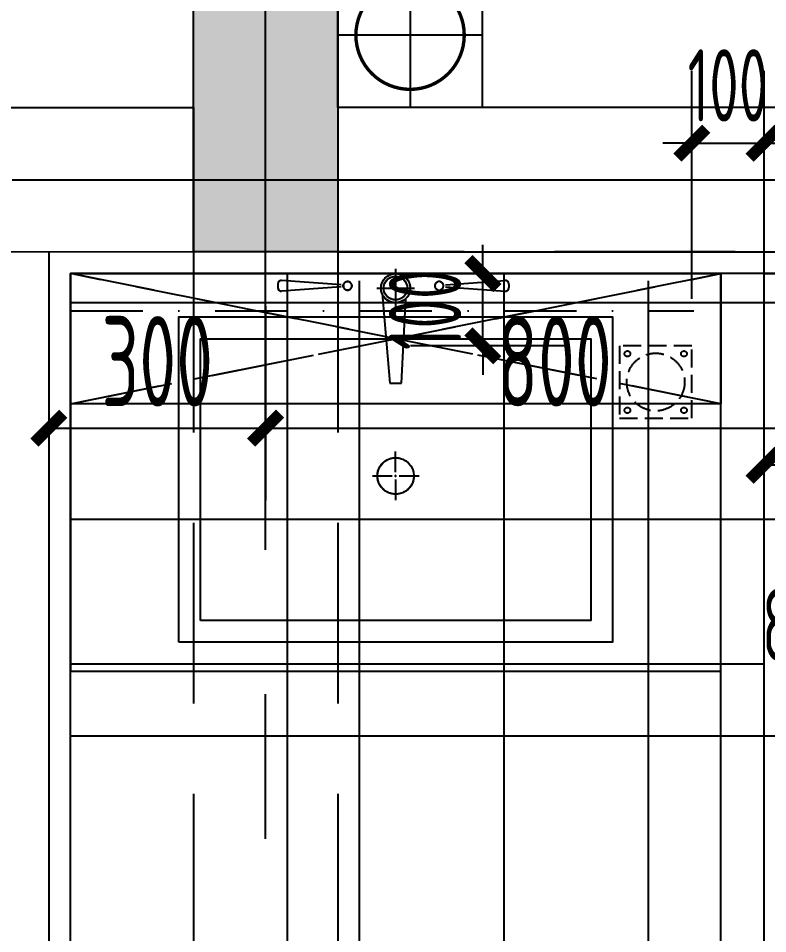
# Model space of a CAD drawing. Header units: millimetres. Extents: x -187744 to 2148, y -49419 to 6550.
# Drawn here: x -3208 to -2170, y -10605 to -9338 of the extents above; entities that cross this region are included whole.
import ezdxf
from ezdxf.enums import TextEntityAlignment as Align

# ---------------------------------------------------------------- set-up
doc = ezdxf.new("R2010")
doc.units = ezdxf.units.MM
doc.header["$LTSCALE"] = 1000
doc.header["$MEASUREMENT"] = 0
for name, pattern in [('CONTINOUS', [0]), ('DASH', [0.35, 0.25, -0.1]), ('DASHDOT', [1, 0.5, -0.25, 0, -0.25]), ('DASHED2', [0.375, 0.25, -0.125]), ('M-CENTER', [1.8, 1.2, -0.2, 0.2, -0.2])]:
    doc.linetypes.add(name, pattern=pattern)
doc.layers.get('Defpoints').update_dxf_attribs({"color": 136})
for name, color, linetype in [('-Y雨水立管', 3, 'Y雨水50'), ('0w-梁1', 4, 'DASHED2'), ('1#f35层以上墙柱-col_建筑$0$1#f35层以上墙柱-col$0$Col_1#_2F$0$0q-柱填充', 251, 'Continuous'), ('AR-DIM-1', 50, 'Continuous'), ('AXIS_TEXT', 50, 'Continuous'), ('B1建筑尺寸', 7, 'Continuous'), ('BS-FURN', 250, 'DASH'), ('COLUMN', 200, 'Continuous'), ('DOTE', 138, 'M-CENTER'), ('DS-FINISH', 20, 'Continuous'), ('DS-GLASS', 12, 'Continuous'), ('DS-HIGH-CABINET', 30, 'Continuous'), ('FC-BHATCH-136', 136, 'Continuous'), ('FC-DIM-1', 50, 'Continuous'), ('FC-FLOOR', 138, 'Continuous'), ('FF-FIXT', 31, 'Continuous'), ('RC-FIN', 30, 'Continuous'), ('WALL', 160, 'Continuous')]:
    doc.layers.add(name, color=color, linetype=linetype)
doc.layers.add('-给排水辅助线', color=201, linetype='Continuous', plot=False)
doc.styles.add('-linetext', font='(hs)华森字母.shx', dxfattribs={"width": 0.6, "bigfont": '(hs)华森汉字.shx'})
doc.styles.add('COMPLEX', font='COMPLEX')
doc.styles.add('H-DIM', font='archs.shx', dxfattribs={"width": 0.7})
doc.linetypes.add('Y雨水50', pattern='A,50,-1,["Y",-linetext,S=1.5,R=0,X=-0.75,Y=-0.75],-1', length=52)
doc.dimstyles.new('H_DIM_1', dxfattribs={"dimscale": 0, "dimtxt": 2.5, "dimasz": 0.8, "dimexe": 2, "dimexo": 1.5, "dimgap": 0.6, "dimtad": 1, "dimdec": 0, "dimzin": 12, "dimdsep": 46, "dimtxsty": 'H-DIM', "dimblk": 'ARCHTICK', "dimcen": 0.125, "dimclrd": 44, "dimclre": 44, "dimclrt": 50, "dimadec": 0, "dimazin": 0, "dimtfac": 1, "dimtdec": 0, "dimtix": 1, "dimtmove": 2, "dimatfit": 3, "dimldrblk": 'ARCHTICK', "dimfxl": 1, "dimtvp": 1, "dimtolj": 1, "dimtzin": 0, "dimarcsym": 0})

# ---------------------------------------------------------------- blocks, each defined once
blk = doc.blocks.new('dgn')
at = {"color": 0, "linetype": 'Continuous'}
for p, q in [((4748.2, 4547.3), (4748.2, 4524.7)), ((4585.2, 4526.5), (4585.2, 4521.5)), ((4672.7, 4525.5), (4590.4, 4531.5)), ((4672.7, 4522.5), (4590.4, 4516.5)), ((4817.4, 4525.5), (4899.7, 4531.5)), ((4817.4, 4522.5), (4899.7, 4516.5)), ((4904.9, 4526.5), (4904.9, 4521.5)), ((4722.4, 4520.7), (4744.2, 4520.7)), ((4729.4, 4513.6), (4740.2, 4389.5)), ((4748.2, 4516.7), (4748.2, 4493.7)), ((4752.2, 4520.7), (4774.4, 4520.7)), ((4756.2, 4389.5), (4762.4, 4506.4)), ((4740.2, 4389.5), (4756.2, 4389.5)), ((4748.2, 4266), (4748.2, 4294.7)), ((4716, 4260.9), (4743.2, 4260.9)), ((4753.3, 4260.9), (4781, 4260.9)), ((4748.2, 4255.9), (4748.2, 4227.2))]:
    blk.add_line(p, q, dxfattribs=at)
for points in [[(4681.7, 4530, -1), (4681.7, 4518, -1)], [(4808.4, 4530, 1), (4808.4, 4518, 1)], [(4748.2, 4520.9, 1), (4748.2, 4520.5, 1)], [(4748.1, 4261.4, 1), (4748.1, 4260.5, 1)]]:
    blk.add_lwpolyline(points, format="xyb", close=True, dxfattribs=at)
blk.add_lwpolyline([(4448.2, 4030.9), (4448.2, 4480.9), (5048.2, 4480.9), (5048.2, 4030.9)], close=True, dxfattribs=at)
at = {"color": 8}
blk.add_lwpolyline([(4478.2, 4060.9), (4478.2, 4450.9), (5018.2, 4450.9), (5018.2, 4060.9)], close=True, dxfattribs=at)
at = {"color": 0, "linetype": 'Continuous'}
for centre, radius in [((4748.2, 4520.7), 20.2), ((4748, 4520.9), 16.3), ((4748.2, 4260.9), 25.2)]:
    blk.add_circle(centre, radius, dxfattribs=at)
for centre, start, end in [((4590.2, 4526.5), 88.2889, 180), ((4899.9, 4526.5), 360, 91.7111), ((4590.2, 4521.5), 180, 271.7111), ((4899.9, 4521.5), 268.2889, 360)]:
    blk.add_arc(centre, 5, start, end, dxfattribs=at)
blk = doc.blocks.new('QBLOCK2019073115112111')
at = {"layer": 'DOTE'}
for p, q in [((2807.9, -4386.9), (2807.9, 4572.4)), ((-6542.9, 1525.1), (6625.8, 1525.1))]:
    blk.add_line(p, q, dxfattribs=at)
at = {"layer": 'AXIS_TEXT', "style": 'COMPLEX', "width": 1.041667}
for p, p2 in [((-5892.1, 5527.8), (-5692.1, 5527.8)), ((-5892.1, 5527.8), (-5692.1, 5527.8)), ((-5192.1, 5527.8), (-4992.1, 5527.8)), ((-5192.1, 5527.8), (-4992.1, 5527.8)), ((-3492.1, 5527.8), (-3292.1, 5527.8)), ((-3492.1, 5527.8), (-3292.1, 5527.8)), ((-2592.1, 5527.8), (-2392.1, 5527.8)), ((-2592.1, 5527.8), (-2392.1, 5527.8)), ((-192.1, 5527.8), (7.9, 5527.8)), ((-192.1, 5527.8), (7.9, 5527.8)), ((2707.9, 5527.8), (2907.9, 5527.8)), ((2707.9, 5527.8), (2907.9, 5527.8)), ((4507.9, 5527.8), (4707.9, 5527.8)), ((4507.9, 5527.8), (4707.9, 5527.8)), ((5507.9, 5527.8), (5707.9, 5527.8)), ((5507.9, 5527.8), (5707.9, 5527.8)), ((-7660.5, 3713.1), (-7460.5, 3713.1)), ((-7660.5, 3713.1), (-7460.5, 3713.1)), ((7521.1, 3713.1), (7521.6, 3713.1)), ((7521.1, 3713.1), (7521.6, 3713.1)), ((-7660.5, 2463.1), (-7460.5, 2463.1)), ((-7660.5, 2463.1), (-7460.5, 2463.1)), ((7521.1, 2463.1), (7521.6, 2463.1)), ((7521.1, 2463.1), (7521.6, 2463.1)), ((-7660.5, 1413.1), (-7460.5, 1413.1)), ((-7660.5, 1413.1), (-7460.5, 1413.1)), ((7521.1, 1413.1), (7521.6, 1413.1)), ((7521.1, 1413.1), (7521.6, 1413.1)), ((-7660.5, 263.1), (-7460.5, 263.1)), ((-7660.5, 263.1), (-7460.5, 263.1)), ((7521.1, 263.1), (7521.6, 263.1)), ((7521.1, 263.1), (7521.6, 263.1)), ((-7660.5, -736.9), (-7460.5, -736.9)), ((-7660.5, -736.9), (-7460.5, -736.9)), ((7521.1, -736.9), (7521.6, -736.9)), ((7521.1, -736.9), (7521.6, -736.9)), ((-7660.5, -1436.9), (-7460.5, -1436.9)), ((-7660.5, -1436.9), (-7460.5, -1436.9)), ((7521.1, -1436.9), (7521.6, -1436.9)), ((7521.1, -1436.9), (7521.6, -1436.9)), ((-7660.5, -2536.9), (-7460.5, -2536.9)), ((-7660.5, -2536.9), (-7460.5, -2536.9)), ((7521.1, -2536.9), (7521.6, -2536.9)), ((7521.1, -2536.9), (7521.6, -2536.9)), ((-7660.5, -4136.9), (-7460.5, -4136.9)), ((-7660.5, -4136.9), (-7460.5, -4136.9)), ((7521.1, -4136.9), (7521.6, -4136.9)), ((7521.1, -4136.9), (7521.6, -4136.9)), ((-5892.1, -5349.9), (-5891.6, -5349.9)), ((-5892.1, -5349.9), (-5891.6, -5349.9)), ((-5192.1, -5349.9), (-5191.6, -5349.9)), ((-5192.1, -5349.9), (-5191.6, -5349.9)), ((-3492.1, -5351.1), (-3491.6, -5351.1)), ((-3492.1, -5351.1), (-3491.6, -5351.1)), ((-2592.1, -5349.9), (-2591.6, -5349.9)), ((-2592.1, -5349.9), (-2591.6, -5349.9)), ((-192.1, -5349.9), (-191.6, -5349.9)), ((-192.1, -5349.9), (-191.6, -5349.9)), ((2707.9, -5349.9), (2708.4, -5349.9)), ((2707.9, -5349.9), (2708.4, -5349.9)), ((4507.9, -5349.9), (4508.4, -5349.9)), ((4507.9, -5349.9), (4508.4, -5349.9)), ((5507.9, -5349.9), (5508.4, -5349.9)), ((5507.9, -5349.9), (5508.4, -5349.9))]:
    blk.add_attdef('A', text='', height=224, dxfattribs=at).set_placement(p, p2, align=Align.FIT)
blk = doc.blocks.new('A$C65A32579')
at = {"layer": 'FC-BHATCH-136', "linetype": 'DASH', "ltscale": 0.1}
blk.add_lwpolyline([(-50, -50), (50, -50), (50, 50), (-50, 50)], close=True, dxfattribs=at)
at = {"layer": 'FC-BHATCH-136', "color": 39, "linetype": 'DASH', "ltscale": 0.1}
for centre in [(-39.1, 39.1), (39.1, 39.1), (-39.1, -39.1), (39.1, -39.1)]:
    blk.add_circle(centre, 4, dxfattribs=at)
at = {"layer": 'FC-BHATCH-136', "linetype": 'DASH', "ltscale": 0.1}
blk.add_circle((0, 0), 40, dxfattribs=at)
blk = doc.blocks.new('_ArchTick')
at = {"color": 0, "linetype": 'ByBlock', "const_width": 0.4}
blk.add_lwpolyline([(-0.5, -0.5), (0.5, 0.5)], dxfattribs=at)
blk = doc.blocks.new('*D165')
at = {"layer": 'Defpoints', "color": 0, "transparency": 16777216}
for p in [(-2564.7, -9691.5), (-2375.4, -9691.5, 0), (-2375.4, -9791.5)]:
    blk.add_point(p, dxfattribs=at)
at = {"layer": 'FC-DIM-1', "color": 44, "lineweight": -2, "transparency": 16777216}
for p, q in [((-2564.7, -9691.5), (-2564.7, -9651.5)), ((-2450.4, -9691.5), (-2664.7, -9691.5)), ((-2564.7, -9791.5), (-2564.7, -9691.5)), ((-2450.4, -9791.5), (-2664.7, -9791.5)), ((-2564.7, -9791.5), (-2564.7, -9831.5))]:
    blk.add_line(p, q, dxfattribs=at)
at = {"layer": 'FC-DIM-1', "color": 44, "lineweight": -2, "transparency": 16777216, "xscale": 40.00000000000002, "yscale": 40.00000000000002, "zscale": 40.00000000000002}
for p, rotation in [((-2564.7, -9691.5), 270), ((-2564.7, -9791.5), 90)]:
    blk.add_blockref('_ArchTick', p, dxfattribs=dict(at, rotation=rotation))
at = {"layer": 'FC-DIM-1', "color": 50, "transparency": 16777216, "insert": (-2644.7, -9741.5), "char_height": 100, "attachment_point": 5, "rotation": 90, "style": 'H-DIM'}
blk.add_mtext('\\A1;100', dxfattribs=at)
blk = doc.blocks.new('*D169')
at = {"layer": 'Defpoints', "color": 0, "transparency": 16777216}
for p in [(-2175.4, -9511), (-2275.4, -9801.5), (-2175.4, -9801.5)]:
    blk.add_point(p, dxfattribs=at)
at = {"layer": 'FC-DIM-1', "color": 44, "lineweight": -2, "transparency": 16777216}
for p, q in [((-2275.4, -9726.5), (-2275.4, -9411)), ((-2175.4, -9726.5), (-2175.4, -9411)), ((-2275.4, -9511), (-2315.4, -9511)), ((-2275.4, -9511), (-2175.4, -9511)), ((-2175.4, -9511), (-2135.4, -9511))]:
    blk.add_line(p, q, dxfattribs=at)
at = {"layer": 'FC-DIM-1', "color": 44, "lineweight": -2, "transparency": 16777216, "xscale": 40.00000000000002, "yscale": 40.00000000000002, "zscale": 40.00000000000002}
blk.add_blockref('_ArchTick', (-2275.4, -9511), dxfattribs=at)
at = {"layer": 'FC-DIM-1', "color": 44, "lineweight": -2, "transparency": 16777216, "xscale": 40.00000000000002, "yscale": 40.00000000000002, "zscale": 40.00000000000002, "rotation": 180}
blk.add_blockref('_ArchTick', (-2175.4, -9511), dxfattribs=at)
at = {"layer": 'FC-DIM-1', "color": 50, "transparency": 16777216, "insert": (-2225.4, -9431), "char_height": 100, "attachment_point": 5, "style": 'H-DIM'}
blk.add_mtext('\\A1;100', dxfattribs=at)
blk = doc.blocks.new('*D170')
at = {"layer": 'Defpoints', "color": 0, "transparency": 16777216}
for p in [(-2175.4, -9956.6), (-2175.4, -10251.5, 0), (-2095.4, -10251.5)]:
    blk.add_point(p, dxfattribs=at)
at = {"layer": 'FC-DIM-1', "color": 44, "lineweight": -2, "transparency": 16777216}
for p, q in [((-2175.4, -10176.5), (-2175.4, -9856.6)), ((-2095.4, -10176.5), (-2095.4, -9856.6)), ((-2095.4, -9956.6), (-2175.4, -9956.6))]:
    blk.add_line(p, q, dxfattribs=at)
at = {"layer": 'FC-DIM-1', "color": 44, "lineweight": -2, "transparency": 16777216, "xscale": 40.00000000000002, "yscale": 40.00000000000002, "zscale": 40.00000000000002, "rotation": 180}
blk.add_blockref('_ArchTick', (-2175.4, -9956.6), dxfattribs=at)
at = {"layer": 'FC-DIM-1', "color": 44, "lineweight": -2, "transparency": 16777216, "xscale": 40.00000000000002, "yscale": 40.00000000000002, "zscale": 40.00000000000002}
blk.add_blockref('_ArchTick', (-2095.4, -9956.6), dxfattribs=at)
at = {"layer": 'FC-DIM-1', "color": 50, "transparency": 16777216, "insert": (-2135.4, -10177.4), "char_height": 100, "attachment_point": 5, "style": 'H-DIM'}
blk.add_mtext('\\A1;80', dxfattribs=at)
blk = doc.blocks.new('gslg002')
at = {"layer": '-给排水辅助线', "color": 251, "linetype": 'ByBlock'}
blk.add_lwpolyline([(28960.9, 54333.3), (29160.9, 54333.3), (29160.9, 54533.3), (28960.9, 54533.3)], close=True, dxfattribs=at)
at = {"layer": '-给排水辅助线', "linetype": 'ByBlock'}
for points in [[(29060.9, 54333.3), (29060.9, 54533.3)], [(28960.9, 54433.3), (29160.9, 54433.3)]]:
    blk.add_lwpolyline(points, dxfattribs=at)
at = {"const_width": 4.69}
blk.add_lwpolyline([(28985.9, 54433.3, 1), (29135.9, 54433.3, 1)], format="xyb", close=True, dxfattribs=at)
blk = doc.blocks.new('B1柱子')
at = {"layer": '1#f35层以上墙柱-col_建筑$0$1#f35层以上墙柱-col$0$Col_1#_2F$0$0q-柱填充'}
h = blk.add_hatch(color=256, dxfattribs=at)
h.dxf.hatch_style = 1
h.paths.add_polyline_path([(622091.3, 99384.1), (622391.3, 99384.1), (622391.3, 98584.1), (622291.3, 98584.1), (622291.3, 96884.4), (622091.3, 96884.4)])
at = {"layer": 'WALL'}
blk.add_lwpolyline([(622091.3, 99384.1), (622391.3, 99384.1), (622391.3, 98584.1), (622291.3, 98584.1), (622291.3, 96884.4), (622091.3, 96884.4)], close=True, dxfattribs=at)
at = {"layer": '-Y雨水立管', "linetype": 'CONTINOUS', "ltscale": 10, "xscale": -1, "rotation": 90}
blk.add_blockref('gslg002', (676824.6, 126245.2), dxfattribs=at)
blk = doc.blocks.new('liang00000000')
at = {"layer": '0w-梁1', "linetype": 'DASHED2'}
for p, q in [((4076848.2, -1395555.3), (4075548.2, -1395555.3)), ((4075348.2, -1395755.3), (4075348.3, -1397655.4)), ((4076848.2, -1395755.3), (4075548.2, -1395755.3)), ((4075548.2, -1395755.3), (4075548.3, -1397655.4))]:
    blk.add_line(p, q, dxfattribs=at)
blk = doc.blocks.new('A$C5A535B59')
at = {"layer": 'BS-FURN', "ltscale": 0.5}
for p, q in [((5525.1, 4989.6), (5525.1, 5169.6)), ((5525.1, 5169.6), (6425.1, 5169.6)), ((6425.1, 4989.6), (5525.1, 5169.6)), ((5525.1, 4989.6), (6425.1, 5169.6)), ((6425.1, 5169.6), (5525.1, 5169.6)), ((5525.1, 5169.6), (5525.1, 4619.6)), ((5975.1, 5176.1), (5975.1, 5153.5)), ((6425.1, 5169.6), (6425.1, 4989.6)), ((6425.1, 4619.6), (6425.1, 5169.6)), ((5899.7, 5154.2), (5817.3, 5160.2)), ((6044.3, 5154.2), (6126.7, 5160.2)), ((5812.2, 5155.2), (5812.2, 5150.3)), ((5899.7, 5151.2), (5817.3, 5145.3)), ((5949.3, 5149.5), (5971.1, 5149.5)), ((5975.1, 5145.4), (5975.1, 5122.4)), ((5979.2, 5149.5), (6001.4, 5149.5)), ((6044.3, 5151.2), (6126.7, 5145.3)), ((6131.8, 5155.2), (6131.8, 5150.3)), ((5956.3, 5142.3), (5967.1, 5018.2)), ((5983.1, 5018.2), (5989.3, 5135.1)), ((5967.1, 5018.2), (5983.1, 5018.2)), ((6425.1, 4989.6), (5525.1, 4989.6)), ((5975.1, 4894.7), (5975.1, 4923.5)), ((5942.9, 4889.7), (5970.1, 4889.7)), ((5980.2, 4889.7), (6007.9, 4889.7)), ((5975.1, 4884.6), (5975.1, 4855.9)), ((5525.1, 4619.6), (6425.1, 4619.6))]:
    blk.add_line(p, q, dxfattribs=at)
at = {"layer": 'BS-FURN', "ltscale": 0.5, "elevation": 0}
for points in [[(5908.7, 5158.7, -1), (5908.7, 5146.7, -1)], [(6035.3, 5158.7, 1), (6035.3, 5146.7, 1)], [(5975.1, 5149.7, 1), (5975.1, 5149.2, 1)], [(5975, 4890.1, 1), (5975, 4889.3, 1)]]:
    blk.add_lwpolyline(points, format="xyb", close=True, dxfattribs=at)
for points in [[(5675.1, 4659.6), (5675.1, 5109.6), (6275.1, 5109.6), (6275.1, 4659.6)], [(5705.1, 4689.6), (5705.1, 5079.6), (6245.1, 5079.6), (6245.1, 4689.6)]]:
    blk.add_lwpolyline(points, close=True, dxfattribs=at)
at = {"layer": 'BS-FURN', "ltscale": 0.5}
for centre, radius in [((5975.1, 5149.5), 20.2), ((5974.9, 5149.6), 16.3), ((5975.1, 4889.7), 25.2)]:
    blk.add_circle(centre, radius, dxfattribs=at)
for centre, start, end in [((5817.2, 5155.2), 88.2889, 180), ((6126.8, 5155.2), 360, 91.7111), ((5817.2, 5150.3), 180, 271.7111), ((6126.8, 5150.3), 268.2889, 360)]:
    blk.add_arc(centre, 5, start, end, dxfattribs=at)
blk = doc.blocks.new('*D442')
at = {"layer": 'AR-DIM-1', "color": 44, "lineweight": -2, "transparency": 16777216}
for p, q in [((-3165.4, -9736.5), (-3165.4, -10005.3)), ((-2865.4, -9736.5), (-2865.4, -10005.3)), ((-3165.4, -9905.3), (-2865.4, -9905.3))]:
    blk.add_line(p, q, dxfattribs=at)
at = {"layer": 'Defpoints', "color": 0, "transparency": 16777216}
for p in [(-3165.4, -9661.5), (-2865.4, -9661.5), (-2865.4, -9905.3)]:
    blk.add_point(p, dxfattribs=at)
at = {"layer": 'AR-DIM-1', "color": 44, "lineweight": -2, "transparency": 16777216, "xscale": 40.00000021875685, "yscale": 40.00000021875685, "zscale": 40.00000021875685, "rotation": 180}
blk.add_blockref('_ArchTick', (-3165.4, -9905.3), dxfattribs=at)
at = {"layer": 'AR-DIM-1', "color": 44, "lineweight": -2, "transparency": 16777216, "xscale": 40.00000021875685, "yscale": 40.00000021875685, "zscale": 40.00000021875685}
blk.add_blockref('_ArchTick', (-2865.4, -9905.3), dxfattribs=at)
at = {"layer": 'AR-DIM-1', "color": 50, "transparency": 16777216, "insert": (-3015.4, -9812.8), "char_height": 125, "attachment_point": 5, "style": 'H-DIM'}
blk.add_mtext('\\A1;300', dxfattribs=at)
blk = doc.blocks.new('*D443')
at = {"layer": 'AR-DIM-1', "color": 44, "lineweight": -2, "transparency": 16777216}
for p, q in [((-2865.4, -9736.5), (-2865.4, -10005.3)), ((-2065.4, -9736.5), (-2065.4, -10005.3)), ((-2865.4, -9905.3), (-2065.4, -9905.3))]:
    blk.add_line(p, q, dxfattribs=at)
at = {"layer": 'Defpoints', "color": 0, "transparency": 16777216}
for p in [(-2865.4, -9661.5), (-2065.4, -9661.5), (-2065.4, -9905.3)]:
    blk.add_point(p, dxfattribs=at)
at = {"layer": 'AR-DIM-1', "color": 44, "lineweight": -2, "transparency": 16777216, "xscale": 40.00000021875685, "yscale": 40.00000021875685, "zscale": 40.00000021875685, "rotation": 180}
blk.add_blockref('_ArchTick', (-2865.4, -9905.3), dxfattribs=at)
at = {"layer": 'AR-DIM-1', "color": 44, "lineweight": -2, "transparency": 16777216, "xscale": 40.00000021875685, "yscale": 40.00000021875685, "zscale": 40.00000021875685}
blk.add_blockref('_ArchTick', (-2065.4, -9905.3), dxfattribs=at)
at = {"layer": 'AR-DIM-1', "color": 50, "transparency": 16777216, "insert": (-2465.4, -9812.8), "char_height": 125, "attachment_point": 5, "style": 'H-DIM'}
blk.add_mtext('\\A1;800', dxfattribs=at)
blk = doc.blocks.new('*D444')
at = {"layer": 'AR-DIM-1', "color": 44, "lineweight": -2, "transparency": 16777216}
for p, q in [((-5665.4, -9386.7), (-5665.4, -9088)), ((-2965.4, -9386.5), (-2965.4, -9088)), ((-2965.4, -9188), (-5665.4, -9188))]:
    blk.add_line(p, q, dxfattribs=at)
at = {"layer": 'Defpoints', "color": 0, "transparency": 16777216}
for p in [(-5665.4, -9188), (-5665.4, -9461.7), (-2965.4, -9461.5)]:
    blk.add_point(p, dxfattribs=at)
at = {"layer": 'AR-DIM-1', "color": 44, "lineweight": -2, "transparency": 16777216, "xscale": 40.00000021875685, "yscale": 40.00000021875685, "zscale": 40.00000021875685, "rotation": 180}
blk.add_blockref('_ArchTick', (-5665.4, -9188), dxfattribs=at)
at = {"layer": 'AR-DIM-1', "color": 44, "lineweight": -2, "transparency": 16777216, "xscale": 40.00000021875685, "yscale": 40.00000021875685, "zscale": 40.00000021875685}
blk.add_blockref('_ArchTick', (-2965.4, -9188), dxfattribs=at)
at = {"layer": 'AR-DIM-1', "color": 50, "transparency": 16777216, "insert": (-4315.4, -9095.5), "char_height": 125, "attachment_point": 5, "style": 'H-DIM'}
blk.add_mtext('\\A1;2700', dxfattribs=at)

msp = doc.modelspace()

# ---------------------------------------------------------------- block references
at = {"layer": 'BS-FURN'}
msp.add_blockref('A$C5A535B59', (-8660.5, -14861.1), dxfattribs=at)

# ---------------------------------------------------------------- next in the draw order: hatches: boundary and pattern name
at = {"layer": 'RC-FIN'}
h = msp.add_hatch(dxfattribs=at)
h.set_pattern_fill('_USER', color=138, scale=300, angle=270, style=0, double=1, pattern_type=0)
h.set_pattern_definition([(90, (-3135.36, -11831.46), (300, 6e-14), []), (1e-14, (-3135.36, -11831.46), (7e-14, -300), [])])
h.paths.add_polyline_path([(-1195.4, -11831.5), (-1195.4, -9691.5), (-3133.4, -9691.8), (-3135.4, -11831.5)])

# ---------------------------------------------------------------- next in the draw order: linework, layer by layer
at = {"layer": 'COLUMN'}
msp.add_lwpolyline([(-2965.4, -7161.7), (-2665.4, -7161.7), (-2665.4, -7961.7), (-2765.4, -7961.7), (-2765.4, -9661.5), (-2965.4, -9661.5)], close=True, dxfattribs=at)
at = {"layer": 'DS-FINISH'}
for p in [(-1195.4, -9691.5), (-3135.4, -10861.5)]:
    msp.add_line(p, (-3135.4, -9691.5), dxfattribs=at)
at = {"layer": 'DS-GLASS', "color": 136}
msp.add_line((-2175.4, -11831.5), (-2175.4, -9691.5), dxfattribs=at)
at = {"layer": 'DS-HIGH-CABINET', "color": 8, "linetype": 'DASH', "ltscale": 0.571429}
for p, q in [((-2235.4, -9871.5), (-3135.4, -9691.5)), ((-3135.4, -9871.5), (-2235.4, -9691.5))]:
    msp.add_line(p, q, dxfattribs=at)
at = {"layer": 'DS-HIGH-CABINET', "ltscale": 200}
msp.add_lwpolyline([(-3135.4, -9871.5), (-3135.4, -9691.5), (-2235.4, -9691.5), (-2235.4, -9871.5)], close=True, dxfattribs=at)
at = {"layer": 'FC-FLOOR'}
for p, q in [((-2735.4, -11831.5, 0), (-2735.4, -9701.5, 0)), ((-2335.4, -11831.5, 0), (-2335.4, -9701.5, 0)), ((-3135.4, -10231.5, 0), (-2175.4, -10231.5))]:
    msp.add_line(p, q, dxfattribs=at)
at = {"layer": 'FC-FLOOR', "elevation": 0}
msp.add_lwpolyline([(-1195.4, -10931.5), (-2095.4, -10931.5), (-2095.4, -11831.5), (-2175.4, -11831.5), (-2175.4, -9691.5), (-2095.4, -9691.5), (-2095.4, -10851.5), (-1195.4, -10851.5), (-1195.4, -10931.5)], dxfattribs=at)
at = {"layer": 'FF-FIXT', "linetype": 'Continuous'}
msp.add_lwpolyline([(-2235.4, -10241.5), (-2235.4, -9691.5), (-3135.4, -9691.5), (-3135.4, -10241.5)], close=True, dxfattribs=at)
at = {"layer": 'RC-FIN', "color": 2, "linetype": 'DASHDOT', "ltscale": 0.2}
msp.add_line((-3135.4, -9743.1), (-2272.8, -9743.1), dxfattribs=at)
at = {"layer": 'WALL'}
for p, q in [((-2965.4, -9361.5), (-2965.4, -7161.5)), ((-2065.4, -9461.5), (-2765.4, -9461.5)), ((-3165.4, -9661.5), (-3165.4, -10861.5)), ((-2765.4, -9661.5), (-2065.4, -9661.5))]:
    msp.add_line(p, q, dxfattribs=at)
msp.add_lwpolyline([(-5665.4, -9461.7), (-2965.4, -9461.5), (-2965.4, -9661.5), (-5665.4, -9661.7)], close=True, dxfattribs=at)

# ---------------------------------------------------------------- next in the draw order: block references
at = {"layer": '-Y雨水立管', "linetype": 'CONTINOUS', "ltscale": 10, "xscale": -1, "rotation": 90}
msp.add_blockref('gslg002', (51767.9, 19699.4), dxfattribs=at)
msp.add_blockref('B1柱子', (-625056.7, -106545.8))
at = {"layer": '0w-梁1'}
msp.add_blockref('liang00000000', (-4078313.6, 1386093.9), dxfattribs=at)
at = {"layer": 'B1建筑尺寸', "linetype": 'Continuous'}
msp.add_blockref('QBLOCK2019073115112111', (-5673.3, -11086.6), dxfattribs=at)
at = {"layer": 'FC-BHATCH-136', "linetype": 'ByBlock'}
msp.add_blockref('A$C65A32579', (-2325.4, -9841.5), dxfattribs=at)
at = {"layer": 'FF-FIXT', "linetype": 'Continuous'}
msp.add_blockref('dgn', (-7433.6, -14232.4), dxfattribs=at)

# ---------------------------------------------------------------- next in the draw order: dimensions: what is measured, and where the dimension line sits
at = {"layer": 'AR-DIM-1'}
for base, p1, p2, picture, middle in [((-5665.4, -9188), (-2965.4, -9461.5), (-5665.4, -9461.7), '*D444', (-4315.4, -9095.5)), ((-2865.4, -9905.3), (-3165.4, -9661.5), (-2865.4, -9661.5), '*D442', (-3015.4, -9812.8)), ((-2065.4, -9905.3), (-2865.4, -9661.5), (-2065.4, -9661.5), '*D443', (-2465.4, -9812.8))]:
    dim = msp.add_linear_dim(base=base, p1=p1, p2=p2, dimstyle='H_DIM_1', override={"dimscale": 50, "dimfxl": 4, "dimfxlon": 1}, dxfattribs=at)
    dim.commit()
    dim.dimension.update_dxf_attribs({"geometry": picture, "text_midpoint": middle})
at = {"layer": 'FC-DIM-1'}
dim = msp.add_linear_dim(base=(-2175.4, -9511), p1=(-2275.4, -9801.5), p2=(-2175.4, -9801.5), dimstyle='H_DIM_1', override={"dimscale": 50, "dimtxt": 2}, dxfattribs=at)
dim.commit()
dim.dimension.update_dxf_attribs({"geometry": '*D169', "text_midpoint": (-2225.4, -9431)})
dim = msp.add_linear_dim(base=(-2564.7, -9691.5), p1=(-2375.4, -9791.5), p2=(-2375.4, -9691.5), angle=90, dimstyle='H_DIM_1', override={"dimscale": 50, "dimtxt": 2}, dxfattribs=at)
dim.commit()
dim.dimension.update_dxf_attribs({"geometry": '*D165', "text_midpoint": (-2644.7, -9741.5)})
dim = msp.add_linear_dim(base=(-2175.4, -9956.6), p1=(-2095.4, -10251.5), p2=(-2175.4, -10251.5, 0), dimstyle='H_DIM_1', override={"dimscale": 50, "dimtxt": 2}, dxfattribs=at)
dim.commit()
dim.dimension.update_dxf_attribs({"geometry": '*D170', "text_midpoint": (-2135.4, -10177.4), "dimtype": 160})

doc.saveas('drawing.dxf')
